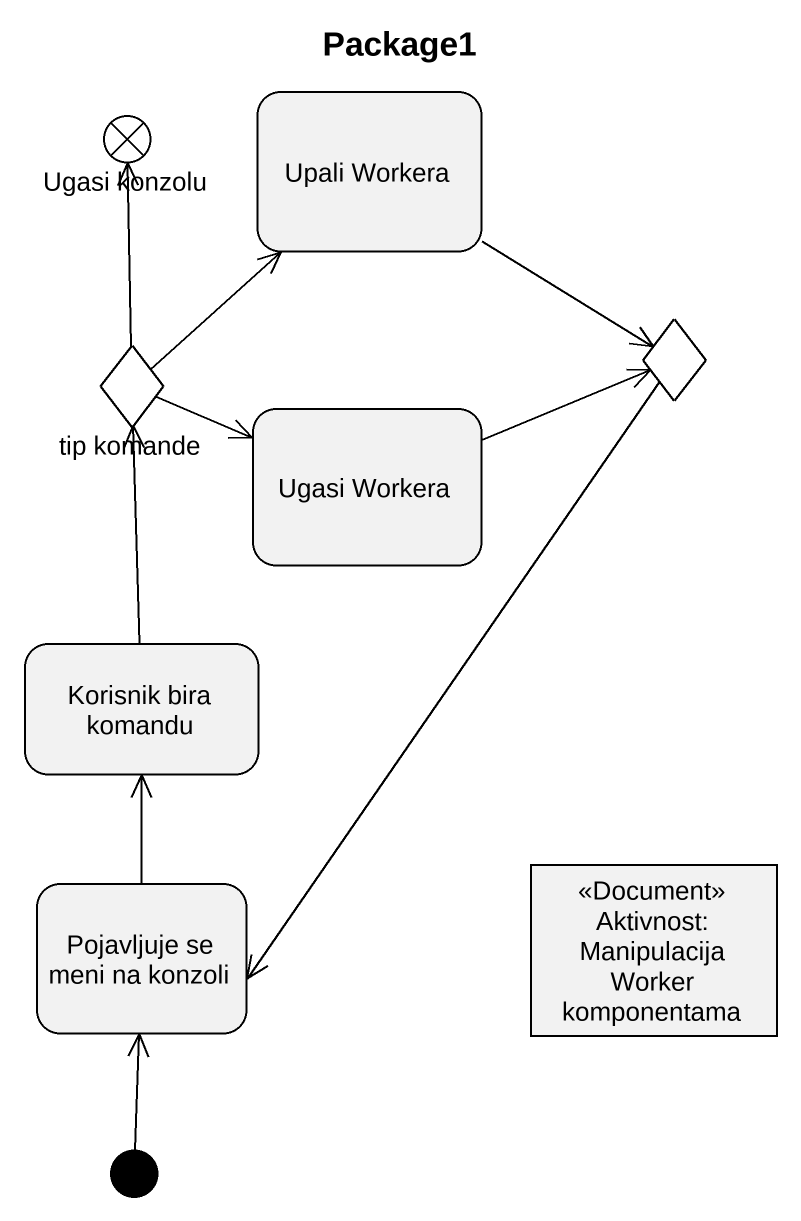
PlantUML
@startuml
title Package1
hide empty description
state "Upali Workera" as Upali_Workera
state "Ugasi konzolu" as Ugasi_konzolu <<end>>
state choice1 <<choice>>
state "tip komande" as tip_komande <<choice>>
state "Ugasi Workera" as Ugasi_Workera
state "Korisnik bira komandu" as Korisnik_bira_komandu
state "Aktivnost: Manipulacija Worker komponentama" as Aktivnost_Manipulacija <<Document>>
state "Pojavljuje se meni na konzoli" as Pojavljuje_se_meni_na
[*] -up-> Pojavljuje_se_meni_na
Upali_Workera --> choice1
choice1 --> Pojavljuje_se_meni_na
tip_komande -up-> Upali_Workera
tip_komande -up-> Ugasi_konzolu
tip_komande -right-> Ugasi_Workera
Ugasi_Workera -right-> choice1
Korisnik_bira_komandu -up-> tip_komande
Pojavljuje_se_meni_na -up-> Korisnik_bira_komandu
@enduml
